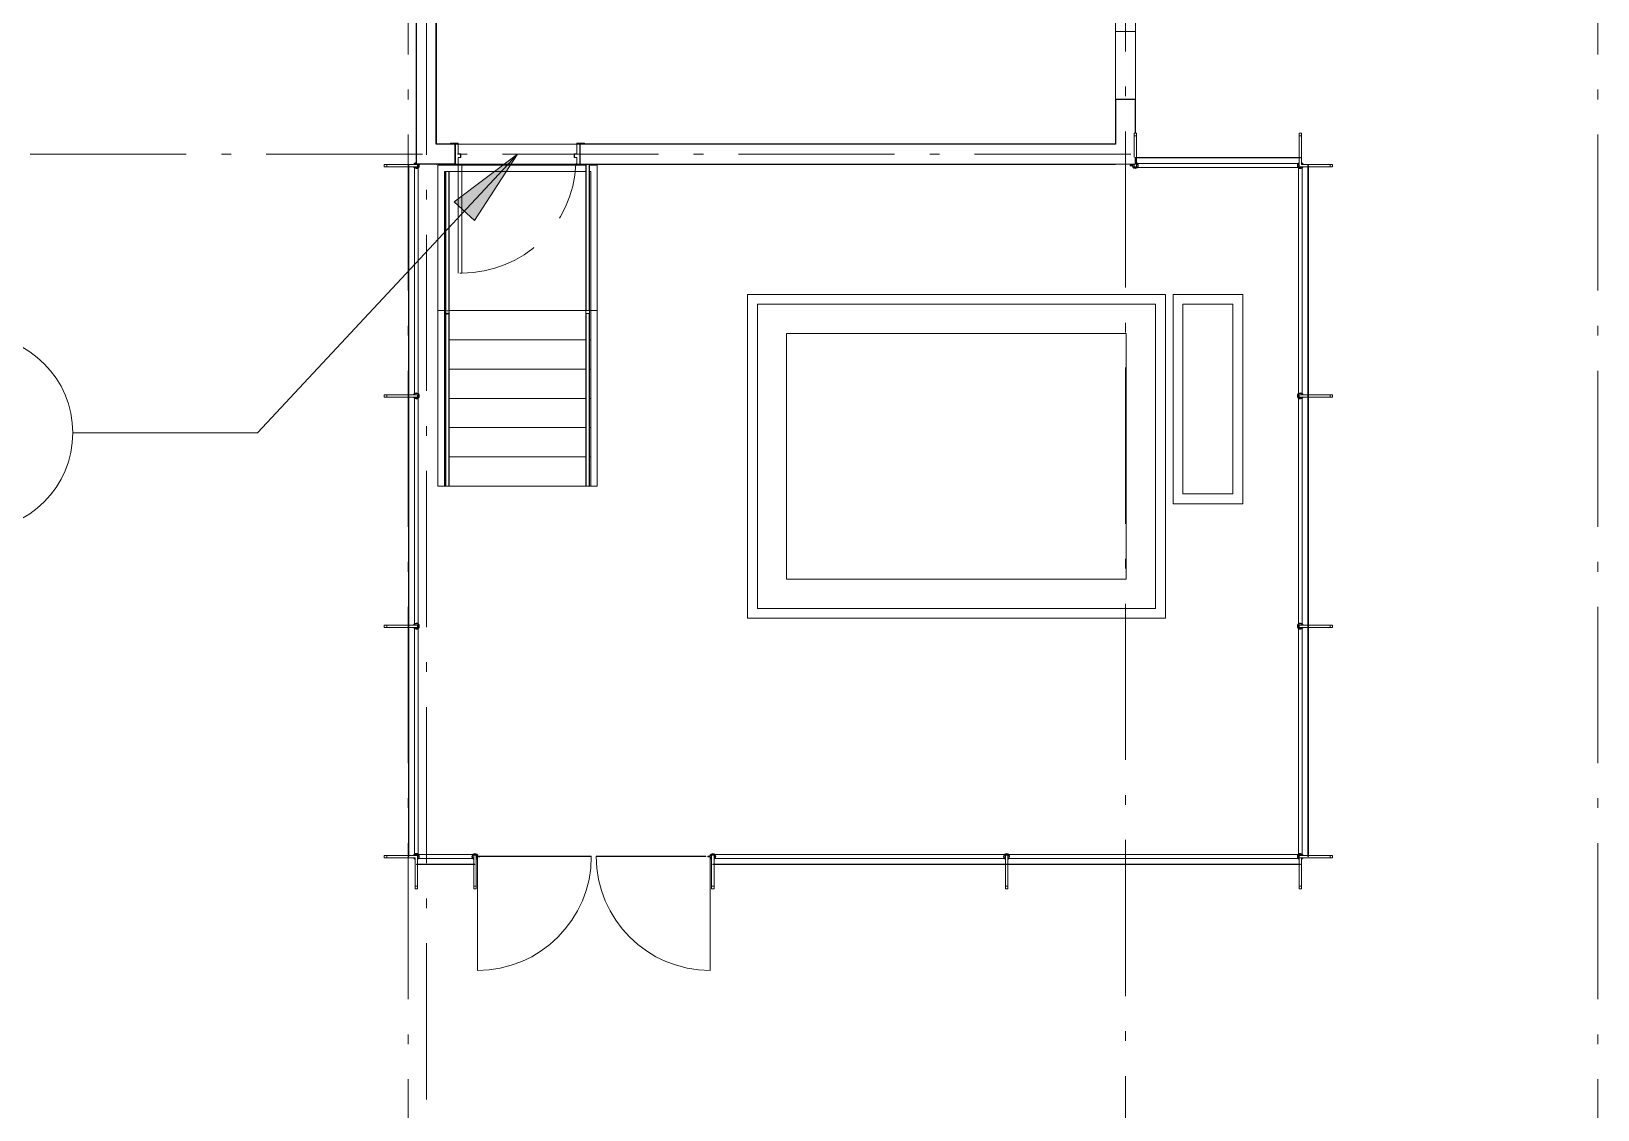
# Model space of a CAD drawing. Header units: metres. Extents: x -55 to 260, y -121 to 64.
# Drawn here: x 81.48 to 97.54, y -74.97 to -63.92 of the extents above; entities that cross this region are included whole.
import ezdxf

# ---------------------------------------------------------------- set-up
doc = ezdxf.new("R2010")
doc.units = ezdxf.units.M
doc.linetypes.add('01_Grid', pattern=[2.32, 1.6, -0.36, 0, -0.36])
doc.linetypes.add('04_Proyection', pattern=[1.2, 0.8, -0.4])
for name, color, linetype, lineweight in [('03EJES-1', 1, '01_Grid', 5), ('06MUR-3', 8, 'Continuous', 25), ('06MUREXT', 92, 'Continuous', 5), ('06MUREXT-4', 92, 'Continuous', 15), ('11PUER', 1, 'Continuous', 5), ('11PUER-4', 1, '04_Proyection', 5), ('13CIVERT', 7, 'Continuous', 5), ('26VENT', 144, 'Continuous', 5), ('29NOTAS', 2, 'Continuous', 5), ('46BANQ', 8, 'Continuous', 5), ('55BARANDAL', 8, 'Continuous', 5), ('70LINEA-2', 1, 'Continuous', 5)]:
    doc.layers.add(name, color=color, linetype=linetype, lineweight=lineweight)

# ---------------------------------------------------------------- blocks, each defined once
blk = doc.blocks.new('Sgl - F - ENV - 4_x7_-V383-A1 _ A700')
at = {"layer": '11PUER'}
for p, q in [((-0.687, 0.104), (-0.687, 0.111)), ((-0.687, 0.111), (-0.687, 0.104)), ((-0.686, 0.112), (-0.609, 0.112)), ((-0.686, 0.112), (-0.609, 0.112)), ((-0.686, 0.111), (-0.686, 0.104)), ((-0.609, 0.111), (-0.686, 0.111)), ((-0.609, 0.111), (-0.686, 0.111)), ((-0.686, 0.104), (-0.686, 0.111)), ((-0.686, 0.103), (-0.665, 0.103)), ((-0.665, 0.103), (-0.686, 0.103)), ((-0.665, 0.103), (-0.665, 0.103)), ((-0.665, 0.103), (-0.665, 0.103)), ((-0.608, 0.004), (-0.608, 0.11)), ((-0.608, 0.11), (-0.608, 0.004)), ((-0.607, 0.111), (-0.607, 0.004)), ((-0.607, 0.004), (-0.607, 0.111)), ((-0.607, 0.003), (-0.583, 0.003)), ((-0.583, 0.003), (-0.607, 0.003)), ((-0.583, 0.003), (-0.607, 0.003)), ((-0.607, 0.003), (-0.583, 0.003)), ((-0.583, -0.034), (-0.583, 0.002)), ((-0.583, 0.002), (-0.583, -0.034)), ((-0.582, 0.002), (-0.582, -0.035)), ((-0.582, -0.035), (-0.582, 0.002)), ((0.582, -0.035), (0.582, 0.002)), ((0.582, 0.002), (0.582, -0.035)), ((0.607, 0.003), (0.583, 0.003)), ((0.583, 0.003), (0.607, 0.003)), ((0.607, 0.003), (0.583, 0.003)), ((0.583, 0.003), (0.607, 0.003)), ((0.583, 0.002), (0.583, -0.034)), ((0.583, -0.034), (0.583, 0.002)), ((0.607, 0.004), (0.607, 0.111)), ((0.607, 0.111), (0.607, 0.004)), ((0.608, 0.11), (0.608, 0.004)), ((0.608, 0.004), (0.608, 0.11)), ((0.609, 0.112), (0.686, 0.112)), ((0.686, 0.112), (0.609, 0.112)), ((0.686, 0.111), (0.609, 0.111)), ((0.609, 0.111), (0.686, 0.111)), ((0.665, 0.103), (0.686, 0.103)), ((0.665, 0.103), (0.665, 0.103)), ((0.665, 0.103), (0.665, 0.103)), ((0.686, 0.103), (0.665, 0.103)), ((0.686, 0.104), (0.686, 0.111)), ((0.686, 0.111), (0.686, 0.104)), ((0.687, 0.111), (0.687, 0.104)), ((0.687, 0.104), (0.687, 0.111)), ((-0.687, -0.111), (-0.687, -0.104)), ((-0.687, -0.104), (-0.687, -0.111)), ((-0.651, -0.103), (-0.686, -0.103)), ((-0.686, -0.103), (-0.651, -0.103)), ((-0.686, -0.104), (-0.686, -0.111)), ((-0.686, -0.111), (-0.686, -0.104)), ((-0.608, -0.112), (-0.686, -0.112)), ((-0.685, -0.111), (-0.609, -0.111)), ((-0.651, -0.103), (-0.651, -0.103)), ((-0.651, -0.103), (-0.651, -0.103)), ((-0.61, -1.219), (-0.61, -0.104)), ((-0.608, -0.111), (-0.608, -0.037)), ((-0.608, -0.037), (-0.608, -0.111)), ((-0.607, -0.037), (-0.607, -0.111)), ((-0.607, -0.111), (-0.607, -0.037)), ((-0.606, -0.035), (-0.583, -0.035)), ((-0.583, -0.035), (-0.606, -0.035)), ((-0.583, -0.036), (-0.606, -0.036)), ((-0.583, -0.036), (-0.606, -0.036)), ((-0.571, -0.101), (-0.571, -1.219)), ((-0.412, -0.103), (-0.462, -0.103)), ((0.583, -0.035), (0.606, -0.035)), ((0.606, -0.035), (0.583, -0.035)), ((0.606, -0.036), (0.583, -0.036)), ((0.583, -0.036), (0.606, -0.036)), ((0.607, -0.101), (0.599, -0.101)), ((0.607, -0.111), (0.607, -0.037)), ((0.607, -0.037), (0.607, -0.111)), ((0.608, -0.037), (0.608, -0.111)), ((0.608, -0.111), (0.608, -0.037)), ((0.686, -0.112), (0.608, -0.112)), ((0.609, -0.111), (0.685, -0.111)), ((0.651, -0.103), (0.651, -0.103)), ((0.686, -0.103), (0.651, -0.103)), ((0.651, -0.103), (0.686, -0.103)), ((0.651, -0.103), (0.651, -0.103)), ((0.686, -0.111), (0.686, -0.104)), ((0.686, -0.104), (0.686, -0.111)), ((0.687, -0.104), (0.687, -0.111)), ((0.687, -0.111), (0.687, -0.104)), ((-0.571, -1.219), (-0.59, -1.219))]:
    blk.add_line(p, q, dxfattribs=at)
for centre, radius, start, end in [((-0.686, 0.111), 0.000753, 90, 180), ((-0.686, 0.111), 0.000753, 90, 180), ((-0.686, 0.104), 0.000977, 180, 270), ((-0.686, 0.104), 0.000977, 180, 255), ((-0.686, 0.111), 0.000555, 90, 180), ((-0.686, 0.111), 0.000555, 90, 180), ((-0.686, 0.104), 0.00056, 180, 270), ((-0.686, 0.104), 0.00056, 180, 270), ((-0.609, 0.111), 0.00152, 0, 90), ((-0.609, 0.111), 0.00152, 0, 90), ((-0.609, 0.11), 0.000924, 0, 90), ((-0.609, 0.11), 0.000924, 0, 90), ((-0.607, 0.004), 0.00102, 180, 270), ((-0.607, 0.004), 0.00102, 180, 270), ((-0.607, 0.004), 0.000651, 180, 270), ((-0.607, 0.004), 0.000651, 180, 270), ((-0.583, 0.002), 0.00141, 0, 90), ((-0.583, 0.002), 0.000647, 360, 90), ((-0.583, 0.002), 0.000647, 0, 90), ((-0.583, 0.002), 0.00141, 0, 90), ((0.583, 0.002), 0.00141, 90, 180), ((0.583, 0.002), 0.00141, 90, 180), ((0.583, 0.002), 0.000647, 90, 180), ((0.583, 0.002), 0.000647, 90, 180), ((0.609, 0.111), 0.00152, 90, 180), ((0.609, 0.111), 0.00152, 90, 180), ((0.607, 0.004), 0.00102, 270, 360), ((0.607, 0.004), 0.000651, 270, 360), ((0.607, 0.004), 0.000651, 270, 0), ((0.607, 0.004), 0.00102, 270, 360), ((0.609, 0.11), 0.000924, 90, 180), ((0.609, 0.11), 0.000924, 90, 180), ((0.686, 0.111), 0.000753, 0, 90), ((0.686, 0.111), 0.000753, 0, 90), ((0.686, 0.111), 0.000555, 0, 90), ((0.686, 0.111), 0.000555, 0, 90), ((0.686, 0.104), 0.00056, 270, 360), ((0.686, 0.104), 0.000977, 270, 0), ((0.686, 0.104), 0.000977, 270, 0), ((0.686, 0.104), 0.00056, 270, 0), ((-0.686, -0.104), 0.00124, 90, 180), ((-0.686, -0.104), 0.00124, 105, 180), ((-0.686, -0.111), 0.00113, 180, 270), ((-0.686, -0.111), 0.00113, 180, 195), ((-0.686, -0.104), 0.000647, 90, 180), ((-0.686, -0.104), 0.000647, 90, 180), ((-0.685, -0.111), 0.00072, 180, 270), ((-0.685, -0.111), 0.00072, 180, 270), ((-0.609, -0.111), 0.000592, 270, 360), ((-0.609, -0.111), 0.000592, 270, 0), ((-0.606, -0.037), 0.00203, 90, 180), ((-0.606, -0.037), 0.00203, 90, 180), ((-0.608, -0.111), 0.000832, 270, 0), ((-0.606, -0.037), 0.0014, 90, 180), ((-0.606, -0.037), 0.0014, 90, 180), ((-0.583, -0.034), 0.00068, 270, 0), ((-0.583, -0.034), 0.00068, 270, 0), ((-0.583, -0.035), 0.000999, 270, 360), ((-0.583, -0.035), 0.000999, 270, 360), ((0.583, -0.035), 0.000999, 180, 270), ((0.583, -0.035), 0.000999, 180, 270), ((0.583, -0.034), 0.00068, 180, 270), ((0.583, -0.034), 0.00068, 180, 270), ((0.606, -0.037), 0.00203, 360, 90), ((0.606, -0.037), 0.00203, 360, 90), ((0.606, -0.037), 0.0014, 360, 90), ((0.606, -0.037), 0.0014, 0, 90), ((0.608, -0.111), 0.000832, 180, 270), ((0.609, -0.111), 0.000592, 180, 270), ((0.609, -0.111), 0.000592, 180, 270), ((0.685, -0.111), 0.00072, 270, 0), ((0.685, -0.111), 0.00072, 270, 0), ((0.686, -0.104), 0.00124, 0, 90), ((0.686, -0.104), 0.000647, 0, 90), ((0.686, -0.104), 0.000647, 0, 90), ((0.686, -0.104), 0.00124, 0, 90), ((0.686, -0.111), 0.00113, 270, 0), ((0.686, -0.111), 0.00113, 345, 0)]:
    blk.add_arc(centre, radius, start, end, dxfattribs=at)
at = {"layer": '11PUER-4'}
for p, q in [((0.485, 0.103), (-0.48, 0.103)), ((-0.488, -0.103), (0.485, -0.103))]:
    blk.add_line(p, q, dxfattribs=at)
blk.add_arc((-0.571, -0.048), 1.171, 270, 357.3866, dxfattribs=at)
blk = doc.blocks.new('Railing - Railing-7553720-A1 _ A700')
at = {"layer": '55BARANDAL'}
for p, q in [((87.166, -65.28), (87.166, -66.78)), ((87.204, -65.28), (87.204, -66.78)), ((87.166, -66.78), (87.166, -66.811)), ((87.166, -66.811), (87.166, -68.58)), ((87.204, -66.78), (87.204, -66.811)), ((87.204, -66.811), (87.204, -68.58))]:
    blk.add_line(p, q, dxfattribs=at)
blk = doc.blocks.new('Top Rail Type - Top Rail_Internal_-7553723-A1 _ A700')
at = {"layer": '55BARANDAL'}
for p, q in [((87.169, -65.28), (87.169, -66.78)), ((87.2, -66.78), (87.2, -65.28)), ((87.169, -66.78), (87.2, -66.78)), ((87.169, -66.811), (87.169, -68.58)), ((87.2, -68.58), (87.2, -66.811))]:
    blk.add_line(p, q, dxfattribs=at)
at = {"layer": '55BARANDAL', "flags": 128}
for points in [[(87.169, -66.811), (87.169, -66.811), (87.171, -66.811), (87.173, -66.811), (87.177, -66.811), (87.18, -66.811), (87.185, -66.811), (87.189, -66.811), (87.193, -66.811), (87.196, -66.811), (87.198, -66.811), (87.2, -66.811), (87.2, -66.811)], [(87.2, -68.58), (87.2, -68.58), (87.198, -68.58), (87.196, -68.58), (87.193, -68.58), (87.189, -68.58), (87.185, -68.58), (87.18, -68.58), (87.177, -68.58), (87.173, -68.58), (87.171, -68.58), (87.169, -68.58), (87.169, -68.58)]]:
    blk.add_lwpolyline(points, dxfattribs=at)
blk = doc.blocks.new('Top Rail Type - Top Rail_Internal_-V384-A1 _ A700')
at = {"layer": '55BARANDAL'}
for p, q in [((87.169, -65.28), (87.169, -66.78)), ((87.2, -65.28), (87.2, -66.78)), ((87.169, -66.811), (87.169, -68.58)), ((87.2, -66.811), (87.2, -68.58))]:
    blk.add_line(p, q, dxfattribs=at)
blk = doc.blocks.new('Railing - Wire Post - Chainlink-V390-A1 _ A700')
at = {"layer": '55BARANDAL'}
for p, q in [((-0.331, 0.013), (-0.331, -0.012)), ((-0.331, 0.013), (-0.304, 0.013)), ((-0.304, 0.013), (-0.304, -0.012)), ((-0.012, 0.013), (-0.304, 0.013)), ((0.013, -0.012), (0.013, 0.013)), ((-0.331, -0.012), (-0.304, -0.012)), ((-0.012, -0.012), (-0.304, -0.012))]:
    blk.add_line(p, q, dxfattribs=at)
for radius, start, end in [(0.0301, 119.4471, 148.7371), (0.0301, 119.4471, 148.7371), (0.0301, 119.4471, 148.7371), (0.0301, 119.4471, 148.7371), (0.0301, 119.4471, 148.7371), (0.0301, 119.4471, 148.7371), (0.0251, 120, 150), (0.0251, 120, 150), (0.0251, 120, 150), (0.0301, 46.2222, 60.8672), (0.0301, 46.2222, 60.8672), (0.0301, 46.2222, 60.8672), (0.0301, 46.2222, 60.8672), (0.0301, 46.2222, 60.8672), (0.0301, 46.2222, 60.8672), (0.0301, 206.3748, 319.7656), (0.0301, 206.3748, 220.5487), (0.0301, 206.3748, 220.5487), (0.0301, 206.3748, 220.5487), (0.0301, 206.3748, 220.5487), (0.0301, 206.3748, 220.5487), (0.0251, 210, 300)]:
    blk.add_arc((0, 0), radius, start, end, dxfattribs=at)
blk = doc.blocks.new('Railing - Wire Post - Chainlink-V391-A1 _ A700')
at = {"layer": '55BARANDAL'}
for p, q in [((-0.331, 0.013), (-0.331, -0.012)), ((-0.331, 0.013), (-0.304, 0.013)), ((-0.304, 0.013), (-0.304, -0.012)), ((0.013, 0.013), (-0.304, 0.013)), ((0.013, -0.012), (0.013, 0.013)), ((-0.331, -0.012), (-0.304, -0.012)), ((0.013, -0.012), (-0.304, -0.012)), ((-0.003, -0.03), (-0.003, -0.052)), ((-0.003, -0.03), (-0.003, -0.052)), ((-0.003, -0.03), (-0.003, -0.052)), ((-0.003, -0.03), (-0.003, -0.052)), ((-0.003, -0.03), (-0.003, -0.052)), ((-0.003, -0.052), (0.002, -0.052)), ((-0.002, -0.033), (-0.002, -0.044)), ((0.001, -0.044), (0.001, -0.033)), ((0.002, -0.052), (0.002, -0.03)), ((0.002, -0.052), (0.002, -0.03)), ((0.002, -0.052), (0.002, -0.03)), ((0.002, -0.052), (0.002, -0.03)), ((0.002, -0.052), (0.002, -0.03))]:
    blk.add_line(p, q, dxfattribs=at)
for radius, start, end in [(0.0301, 206.3748, 2.2872), (0.0301, 206.3748, 2.2872), (0.0301, 206.3748, 2.2872), (0.0301, 206.3748, 2.2872), (0.0301, 206.3748, 2.2872), (0.0301, 206.3748, 2.2872), (0.0301, 2.2872, 148.7371), (0.0301, 134.0921, 148.7371), (0.0301, 134.0921, 148.7371), (0.0301, 134.0921, 148.7371), (0.0301, 134.0921, 148.7371), (0.0301, 134.0921, 148.7371), (0.0251, 0, 150), (0.0251, 210, 0), (0.0251, 210, 0), (0.0251, 210, 0), (0.0251, 210, 0), (0.0251, 210, 0), (0.0251, 210, 0), (0.0251, 270, 33.1477), (0.0301, 2.2872, 46.2222), (0.0301, 2.2872, 46.2222), (0.0301, 2.2872, 46.2222), (0.0301, 2.2872, 46.2222), (0.0301, 2.2872, 46.2222), (0.0251, 0, 30), (0.0251, 0, 30), (0.0251, 0, 30), (0.0251, 0, 30), (0.0251, 0, 30), (0.0251, 211.6726, 270), (0.0301, 265.2285, 274.7715), (0.0301, 265.2285, 274.7715), (0.0301, 265.2285, 274.7715), (0.0301, 265.2285, 274.7715), (0.0301, 265.2285, 274.7715)]:
    blk.add_arc((0, 0), radius, start, end, dxfattribs=at)
blk = doc.blocks.new('Railing - Wire Post - Chainlink-V392-A1 _ A700')
at = {"layer": '55BARANDAL'}
for p, q in [((-0.331, 0.013), (-0.331, -0.012)), ((-0.331, 0.013), (-0.304, 0.013)), ((-0.304, 0.013), (-0.304, -0.012)), ((0.013, 0.013), (-0.304, 0.013)), ((0.013, -0.012), (0.013, 0.013)), ((-0.331, -0.012), (-0.304, -0.012)), ((0.013, -0.012), (-0.304, -0.012))]:
    blk.add_line(p, q, dxfattribs=at)
for radius, start, end in [(0.0301, 206.3748, 2.2872), (0.0301, 2.2872, 148.7371), (0.0301, 134.0921, 148.7371), (0.0301, 134.0921, 148.7371), (0.0301, 134.0921, 148.7371), (0.0301, 134.0921, 148.7371), (0.0301, 134.0921, 148.7371), (0.0251, 0, 150), (0.0251, 210, 0), (0.0251, 324.1626, 35.8374), (0.0301, 2.2872, 46.2222), (0.0301, 2.2872, 46.2222), (0.0301, 2.2872, 46.2222), (0.0301, 2.2872, 46.2222), (0.0301, 2.2872, 46.2222), (0.0251, 0, 30), (0.0251, 0, 30), (0.0251, 0, 30), (0.0251, 0, 30), (0.0251, 0, 30), (0.0251, 330, 0), (0.0251, 330, 0), (0.0251, 330, 0), (0.0251, 330, 0), (0.0251, 330, 0), (0.0301, 319.7656, 2.2872), (0.0301, 319.7656, 2.2872), (0.0301, 319.7656, 2.2872), (0.0301, 319.7656, 2.2872), (0.0301, 319.7656, 2.2872), (0.0301, 206.3748, 220.5487), (0.0301, 206.3748, 220.5487), (0.0301, 206.3748, 220.5487), (0.0301, 206.3748, 220.5487), (0.0301, 206.3748, 220.5487)]:
    blk.add_arc((0, 0), radius, start, end, dxfattribs=at)
blk = doc.blocks.new('Railing - Railing-7721506-A1 _ A700')
at = {"layer": '55BARANDAL'}
for p, q in [((94.47, -72.354), (88.467, -72.354)), ((88.467, -72.354), (88.467, -72.359)), ((88.48, -72.394), (91.466, -72.394)), ((91.491, -72.394), (94.477, -72.394)), ((94.489, -72.452), (88.467, -72.452)), ((88.467, -72.452), (88.467, -72.455)), ((88.467, -72.456), (94.489, -72.456)), ((94.489, -72.455), (94.489, -72.452))]:
    blk.add_line(p, q, dxfattribs=at)
at = {"extrusion": (0, 0, -1), "zscale": -1}
for name, p, rotation in [('Railing - Wire Post - Chainlink-V391-A1 _ A700', (-88.467, -72.374), 90.00000000000017), ('Railing - Wire Post - Chainlink-V392-A1 _ A700', (-91.478, -72.374), 90), ('Railing - Wire Post - Chainlink-V390-A1 _ A700', (-94.489, -72.374), 90)]:
    blk.add_blockref(name, p, dxfattribs=dict(at, rotation=rotation))
blk = doc.blocks.new('Chainlink Gate - Double 2_00m 1 - 8_-V393-A1 _ A700')
at = {"layer": '55BARANDAL'}
for p, q in [((-2.394, -0.025), (-2.394, -1.193)), ((-2.369, -0.027), (-2.369, -0.023)), ((-2.369, -0.023), (-1.226, -0.023)), ((-1.226, -0.027), (-2.369, -0.027)), ((-1.226, -0.023), (-1.226, -0.027)), ((-1.175, -0.023), (-0.051, -0.023)), ((-1.175, -0.027), (-1.175, -0.023)), ((-0.051, -0.027), (-1.175, -0.027)), ((-0.051, -0.023), (-0.051, -0.027)), ((-0.007, -0.025), (-0.007, -1.193))]:
    blk.add_line(p, q, dxfattribs=at)
for centre, radius, start, end in [((0.019, -0.025), 0.0257, 0, 180), ((-2.394, -0.025), 1.168, 270, 0), ((-0.007, -0.025), 1.168, 180, 270), ((0.019, -0.025), 0.0257, 180, 225.9784), ((0.019, -0.025), 0.0257, 313.6529, 0)]:
    blk.add_arc(centre, radius, start, end, dxfattribs=at)
blk = doc.blocks.new('Railing - Railing-8155880-A1 _ A700')
at = {"layer": '55BARANDAL'}
for p, q in [((85.727, -66.78), (85.727, -65.355)), ((85.765, -66.78), (85.765, -65.355)), ((85.727, -66.811), (85.727, -66.78)), ((85.727, -68.58), (85.727, -66.811)), ((85.765, -66.811), (85.765, -66.78)), ((85.765, -68.58), (85.765, -66.811))]:
    blk.add_line(p, q, dxfattribs=at)
blk = doc.blocks.new('Top Rail Type - Top Rail_Internal_-8156015-A1 _ A700')
at = {"layer": '55BARANDAL'}
for p, q in [((85.73, -65.355), (85.73, -66.78)), ((85.762, -65.355), (85.73, -65.355)), ((85.762, -66.78), (85.762, -65.355)), ((85.73, -66.811), (85.73, -68.58)), ((85.762, -68.58), (85.762, -66.811))]:
    blk.add_line(p, q, dxfattribs=at)
at = {"layer": '55BARANDAL', "flags": 128}
for points in [[(85.762, -66.78), (85.762, -66.781), (85.76, -66.782), (85.757, -66.783), (85.754, -66.784), (85.75, -66.784), (85.746, -66.784), (85.742, -66.784), (85.738, -66.784), (85.735, -66.783), (85.732, -66.782), (85.731, -66.781), (85.73, -66.78)], [(85.742, -66.807), (85.738, -66.808), (85.735, -66.808), (85.732, -66.809), (85.731, -66.81), (85.73, -66.811)], [(85.73, -66.811), (85.731, -66.812), (85.732, -66.813), (85.735, -66.814), (85.738, -66.815), (85.742, -66.815), (85.746, -66.816), (85.75, -66.815), (85.754, -66.815), (85.757, -66.814), (85.76, -66.813), (85.762, -66.812), (85.762, -66.811)], [(85.762, -66.811), (85.762, -66.81), (85.76, -66.809), (85.757, -66.808), (85.754, -66.808), (85.75, -66.807)], [(85.762, -68.58), (85.762, -68.58), (85.76, -68.58), (85.757, -68.58), (85.754, -68.58), (85.75, -68.58), (85.746, -68.58), (85.742, -68.58), (85.738, -68.58), (85.735, -68.58), (85.732, -68.58), (85.731, -68.58), (85.73, -68.58)]]:
    blk.add_lwpolyline(points, dxfattribs=at)
blk = doc.blocks.new('Top Rail Type - Top Rail_Internal_-V759-A1 _ A700')
at = {"layer": '55BARANDAL'}
for p, q in [((85.73, -66.78), (85.73, -65.355)), ((85.762, -66.78), (85.762, -65.355)), ((85.73, -66.811), (85.762, -66.811)), ((85.73, -68.58), (85.73, -66.811)), ((85.762, -68.58), (85.762, -66.811))]:
    blk.add_line(p, q, dxfattribs=at)
blk = doc.blocks.new('Window - Square Opening - 27_5_x27_5_-8184689-A1 _ A700')
at = {"layer": '26VENT'}
for p, q in [((-0.357, 0.103), (0.341, 0.103)), ((-0.357, -0.103), (-0.357, 0.103)), ((0.341, 0.103), (0.341, -0.103)), ((0.341, -0.103), (-0.357, -0.103))]:
    blk.add_line(p, q, dxfattribs=at)
blk = doc.blocks.new('Railing - Wire Post - Chainlink-V769-A1 _ A700')
at = {"layer": '55BARANDAL'}
for p, q in [((-0.331, 0.013), (-0.331, -0.012)), ((-0.331, 0.013), (-0.304, 0.013)), ((-0.304, 0.013), (-0.304, -0.012)), ((-0.012, 0.013), (-0.304, 0.013)), ((0.013, -0.012), (0.013, 0.013)), ((-0.331, -0.012), (-0.304, -0.012)), ((0.013, -0.012), (-0.304, -0.012))]:
    blk.add_line(p, q, dxfattribs=at)
for radius, start, end in [(0.0301, 206.3748, 2.2872), (0.0301, 119.4471, 148.7371), (0.0301, 119.4471, 148.7371), (0.0301, 119.4471, 148.7371), (0.0301, 119.4471, 148.7371), (0.0301, 119.4471, 148.7371), (0.0301, 119.4471, 148.7371), (0.0251, 120, 150), (0.0251, 120, 150), (0.0251, 120, 150), (0.0251, 135, 150), (0.0251, 135, 150), (0.0251, 135, 150), (0.0251, 210, 0), (0.0251, 126, 148.3274), (0.0251, 0, 60), (0.0301, 2.2872, 60.8672), (0.0301, 46.2222, 60.8672), (0.0301, 46.2222, 60.8672), (0.0301, 46.2222, 60.8672), (0.0301, 46.2222, 60.8672), (0.0301, 46.2222, 60.8672), (0.0301, 206.3748, 220.5487), (0.0301, 206.3748, 220.5487), (0.0301, 206.3748, 220.5487), (0.0301, 206.3748, 220.5487), (0.0301, 206.3748, 220.5487)]:
    blk.add_arc((0, 0), radius, start, end, dxfattribs=at)
blk = doc.blocks.new('Railing - Wire Post - Chainlink-V770-A1 _ A700')
at = {"layer": '55BARANDAL'}
for p, q in [((-0.331, 0.013), (-0.331, -0.012)), ((-0.331, 0.013), (-0.304, 0.013)), ((-0.304, 0.013), (-0.304, -0.012)), ((0.013, 0.013), (-0.304, 0.013)), ((0.013, -0.012), (0.013, 0.013)), ((-0.331, -0.012), (-0.304, -0.012)), ((0.013, -0.012), (-0.304, -0.012)), ((-0.003, -0.03), (-0.003, -0.052)), ((-0.003, -0.03), (-0.003, -0.052)), ((-0.003, -0.03), (-0.003, -0.052)), ((-0.003, -0.03), (-0.003, -0.052)), ((-0.002, -0.033), (-0.002, -0.044))]:
    blk.add_line(p, q, dxfattribs=at)
for radius, start, end in [(0.0301, 2.2872, 148.7371), (0.0301, 134.0921, 148.7371), (0.0301, 134.0921, 148.7371), (0.0301, 134.0921, 148.7371), (0.0301, 134.0921, 148.7371), (0.0251, 0, 150), (0.0251, 322.522, 33.1468), (0.0301, 2.2872, 46.2222), (0.0301, 2.2872, 46.2222), (0.0301, 2.2872, 46.2222), (0.0301, 2.2872, 46.2222), (0.0251, 0, 30), (0.0251, 0, 30), (0.0251, 0, 30), (0.0251, 0, 30), (0.0251, 330, 0), (0.0251, 330, 0), (0.0251, 330, 0), (0.0251, 330, 0), (0.0251, 330, 0), (0.0301, 333.9395, 2.2872), (0.0301, 333.9395, 2.2872), (0.0301, 333.9395, 2.2872), (0.0301, 333.9395, 2.2872), (0.0301, 333.9395, 2.2872), (0.0301, 206.3748, 263.0702), (0.0301, 206.3748, 263.0702), (0.0301, 206.3748, 263.0702), (0.0301, 206.3748, 263.0702), (0.0301, 206.3748, 263.0702), (0.0251, 210, 270), (0.0251, 210, 270), (0.0251, 210, 270), (0.0251, 210, 270), (0.0251, 210, 270), (0.0251, 211.6726, 270), (0.0301, 265.2285, 270), (0.0301, 265.2285, 270), (0.0301, 265.2285, 270), (0.0301, 265.2285, 270)]:
    blk.add_arc((0, 0), radius, start, end, dxfattribs=at)
blk = doc.blocks.new('Railing - Wire Post - Chainlink-V771-A1 _ A700')
at = {"layer": '55BARANDAL'}
for p, q in [((-0.331, 0.013), (-0.331, -0.012)), ((-0.331, 0.013), (-0.304, 0.013)), ((-0.304, 0.013), (-0.304, -0.012)), ((0.013, 0.013), (-0.304, 0.013)), ((0.013, -0.012), (0.013, 0.013)), ((-0.331, -0.012), (-0.304, -0.012)), ((0.013, -0.012), (-0.304, -0.012))]:
    blk.add_line(p, q, dxfattribs=at)
for radius, start, end in [(0.0301, 206.3748, 2.2872), (0.0301, 2.2872, 148.7371), (0.0301, 134.0921, 148.7371), (0.0301, 134.0921, 148.7371), (0.0301, 134.0921, 148.7371), (0.0301, 134.0921, 148.7371), (0.0301, 134.0921, 148.7371), (0.0251, 0, 150), (0.0251, 210, 0), (0.0251, 321.5449, 38.4883), (0.0301, 2.2872, 46.2222), (0.0301, 2.2872, 46.2222), (0.0301, 2.2872, 46.2222), (0.0301, 2.2872, 46.2222), (0.0301, 2.2872, 46.2222), (0.0251, 0, 30), (0.0251, 0, 30), (0.0251, 0, 30), (0.0251, 0, 30), (0.0251, 0, 30), (0.0251, 330, 0), (0.0251, 330, 0), (0.0251, 330, 0), (0.0251, 330, 0), (0.0251, 330, 0), (0.0301, 319.7656, 2.2872), (0.0301, 319.7656, 2.2872), (0.0301, 319.7656, 2.2872), (0.0301, 319.7656, 2.2872), (0.0301, 319.7656, 2.2872), (0.0301, 206.3748, 220.5487), (0.0301, 206.3748, 220.5487), (0.0301, 206.3748, 220.5487), (0.0301, 206.3748, 220.5487), (0.0301, 206.3748, 220.5487)]:
    blk.add_arc((0, 0), radius, start, end, dxfattribs=at)
blk = doc.blocks.new('Railing - Railing-8357510-A1 _ A700')
at = {"layer": '55BARANDAL'}
for p, q in [((85.347, -65.294), (85.347, -72.374)), ((85.351, -65.294), (85.347, -65.294)), ((85.351, -72.374), (85.351, -65.294)), ((85.409, -65.306), (85.409, -67.641)), ((85.449, -65.294), (85.443, -65.294)), ((85.449, -72.374), (85.449, -65.294)), ((85.409, -67.666), (85.409, -70.001)), ((85.409, -70.026), (85.409, -72.361)), ((85.347, -72.374), (85.351, -72.374))]:
    blk.add_line(p, q, dxfattribs=at)
at = {"extrusion": (0, 0, -1), "zscale": -1, "rotation": 180}
for name, p in [('Railing - Wire Post - Chainlink-V770-A1 _ A700', (-85.429, -65.294)), ('Railing - Wire Post - Chainlink-V771-A1 _ A700', (-85.429, -67.654)), ('Railing - Wire Post - Chainlink-V392-A1 _ A700', (-85.429, -70.014)), ('Railing - Wire Post - Chainlink-V769-A1 _ A700', (-85.429, -72.374))]:
    blk.add_blockref(name, p, dxfattribs=at)
blk = doc.blocks.new('Railing - Wire Post - Chainlink-V772-A1 _ A700')
at = {"layer": '55BARANDAL'}
for p, q in [((-0.331, 0.013), (-0.331, -0.012)), ((-0.331, 0.013), (-0.304, 0.013)), ((-0.304, 0.013), (-0.304, -0.012)), ((0.013, 0.013), (-0.304, 0.013)), ((0.013, -0.012), (0.013, 0.013)), ((-0.331, -0.012), (-0.304, -0.012)), ((0.013, -0.012), (-0.304, -0.012))]:
    blk.add_line(p, q, dxfattribs=at)
for radius, start, end in [(0.0301, 206.3748, 2.2872), (0.0301, 119.4471, 148.7371), (0.0301, 119.4471, 148.7371), (0.0301, 119.4471, 148.7371), (0.0301, 119.4471, 148.7371), (0.0301, 119.4471, 148.7371), (0.0301, 119.4471, 148.7371), (0.0251, 120, 150), (0.0251, 120, 150), (0.0251, 120, 150), (0.0251, 210, 0), (0.0251, 126, 148.3274), (0.0251, 0, 60), (0.0301, 2.2872, 60.8672), (0.0301, 46.2222, 60.8672), (0.0301, 46.2222, 60.8672), (0.0301, 46.2222, 60.8672), (0.0301, 46.2222, 60.8672), (0.0301, 46.2222, 60.8672), (0.0301, 206.3748, 220.5487), (0.0301, 206.3748, 220.5487), (0.0301, 206.3748, 220.5487), (0.0301, 206.3748, 220.5487), (0.0301, 206.3748, 220.5487)]:
    blk.add_arc((0, 0), radius, start, end, dxfattribs=at)
blk = doc.blocks.new('Railing - Wire Post - Chainlink-V773-A1 _ A700')
at = {"layer": '55BARANDAL'}
for p, q in [((-0.331, 0.013), (-0.331, -0.012)), ((-0.331, 0.013), (-0.304, 0.013)), ((-0.304, 0.013), (-0.304, -0.012)), ((0.013, 0.013), (-0.304, 0.013)), ((0.013, -0.012), (0.013, 0.013)), ((-0.331, -0.012), (-0.304, -0.012)), ((-0.012, -0.012), (-0.304, -0.012))]:
    blk.add_line(p, q, dxfattribs=at)
for radius, start, end in [(0.0301, 2.2872, 148.7371), (0.0301, 134.0921, 148.7371), (0.0301, 134.0921, 148.7371), (0.0301, 134.0921, 148.7371), (0.0301, 134.0921, 148.7371), (0.0301, 134.0921, 148.7371), (0.0251, 0, 150), (0.0301, 294.7348, 2.2872), (0.0251, 300, 0), (0.0301, 206.3748, 245.2561), (0.0301, 206.3748, 245.2561), (0.0301, 206.3748, 245.2561), (0.0301, 206.3748, 245.2561), (0.0301, 206.3748, 245.2561), (0.0301, 206.3748, 245.2561), (0.0251, 210, 240), (0.0251, 210, 240), (0.0251, 210, 240), (0.0251, 210, 240), (0.0251, 210, 240), (0.0251, 210, 240), (0.0251, 211.6726, 234), (0.0301, 294.7348, 319.7656), (0.0301, 294.7348, 319.7656), (0.0301, 294.7348, 319.7656), (0.0301, 294.7348, 319.7656), (0.0301, 294.7348, 319.7656)]:
    blk.add_arc((0, 0), radius, start, end, dxfattribs=at)
blk = doc.blocks.new('Railing - Wire Post - Chainlink-V774-A1 _ A700')
at = {"layer": '55BARANDAL'}
for p, q in [((-0.331, 0.013), (-0.331, -0.012)), ((-0.331, 0.013), (-0.304, 0.013)), ((-0.304, 0.013), (-0.304, -0.012)), ((0.013, 0.013), (-0.304, 0.013)), ((0.013, -0.012), (0.013, 0.013)), ((-0.331, -0.012), (-0.304, -0.012)), ((0.013, -0.012), (-0.304, -0.012))]:
    blk.add_line(p, q, dxfattribs=at)
for radius, start, end in [(0.0301, 206.3748, 2.2872), (0.0301, 2.2872, 148.7371), (0.0301, 134.0921, 148.7371), (0.0301, 134.0921, 148.7371), (0.0301, 134.0921, 148.7371), (0.0301, 134.0921, 148.7371), (0.0301, 134.0921, 148.7371), (0.0251, 0, 150), (0.0251, 210, 0), (0.0251, 321.5117, 38.4551), (0.0301, 2.2872, 46.2222), (0.0301, 2.2872, 46.2222), (0.0301, 2.2872, 46.2222), (0.0301, 2.2872, 46.2222), (0.0301, 2.2872, 46.2222), (0.0251, 0, 30), (0.0251, 0, 30), (0.0251, 0, 30), (0.0251, 0, 30), (0.0251, 0, 30), (0.0251, 330, 0), (0.0251, 330, 0), (0.0251, 330, 0), (0.0251, 330, 0), (0.0251, 330, 0), (0.0301, 319.7656, 2.2872), (0.0301, 319.7656, 2.2872), (0.0301, 319.7656, 2.2872), (0.0301, 319.7656, 2.2872), (0.0301, 319.7656, 2.2872), (0.0301, 206.3748, 220.5487), (0.0301, 206.3748, 220.5487), (0.0301, 206.3748, 220.5487), (0.0301, 206.3748, 220.5487), (0.0301, 206.3748, 220.5487)]:
    blk.add_arc((0, 0), radius, start, end, dxfattribs=at)
blk = doc.blocks.new('Railing - Railing-8357824-A1 _ A700')
at = {"layer": '55BARANDAL'}
for p, q in [((94.469, -65.294), (94.469, -72.374)), ((94.509, -67.641), (94.509, -65.306)), ((94.567, -65.294), (94.567, -72.374)), ((94.571, -65.294), (94.567, -65.294)), ((94.571, -72.374), (94.571, -65.294)), ((94.509, -70.001), (94.509, -67.666)), ((94.509, -72.361), (94.509, -70.026)), ((94.469, -72.374), (94.475, -72.374)), ((94.567, -72.374), (94.571, -72.374))]:
    blk.add_line(p, q, dxfattribs=at)
at = {"rotation": 180}
for name, p in [('Railing - Wire Post - Chainlink-V773-A1 _ A700', (94.489, -65.294)), ('Railing - Wire Post - Chainlink-V392-A1 _ A700', (94.489, -67.654)), ('Railing - Wire Post - Chainlink-V774-A1 _ A700', (94.489, -70.014)), ('Railing - Wire Post - Chainlink-V772-A1 _ A700', (94.489, -72.374))]:
    blk.add_blockref(name, p, dxfattribs=at)
blk = doc.blocks.new('Railing - Wire Post - Chainlink-V775-A1 _ A700')
at = {"layer": '55BARANDAL'}
for p, q in [((-0.331, 0.012), (-0.304, 0.012)), ((-0.331, 0.012), (-0.331, -0.013)), ((-0.304, 0.012), (-0.304, -0.013)), ((-0.084, 0.012), (-0.304, 0.012)), ((0.013, 0.012), (-0.014, 0.012)), ((-0.003, 0.052), (-0.003, 0.03)), ((-0.003, 0.052), (-0.003, 0.03)), ((-0.003, 0.052), (-0.003, 0.03)), ((0.002, 0.052), (-0.003, 0.052)), ((-0.003, 0.052), (-0.003, 0.03)), ((-0.003, 0.052), (-0.003, 0.03)), ((-0.002, 0.044), (-0.002, 0.033)), ((0.001, 0.033), (0.001, 0.044)), ((0.002, 0.03), (0.002, 0.052)), ((0.002, 0.03), (0.002, 0.052)), ((0.002, 0.03), (0.002, 0.052)), ((0.002, 0.03), (0.002, 0.052)), ((0.002, 0.03), (0.002, 0.052)), ((0.013, -0.013), (0.013, 0.012)), ((-0.331, -0.013), (-0.304, -0.013)), ((0.013, -0.013), (-0.304, -0.013))]:
    blk.add_line(p, q, dxfattribs=at)
for radius, start, end in [(0.0301, 206.3748, 2.2872), (0.0251, 210, 0), (0.0301, 2.2872, 116.857), (0.0301, 2.2872, 116.857), (0.0301, 2.2872, 116.857), (0.0301, 2.2872, 116.857), (0.0301, 2.2872, 116.857), (0.0301, 2.2872, 116.857), (0.0251, 90, 123.0507), (0.0251, 0, 120), (0.0251, 0, 120), (0.0251, 0, 120), (0.0251, 0, 120), (0.0251, 0, 120), (0.0251, 0, 120), (0.0301, 85.2285, 94.7715), (0.0301, 85.2285, 94.7715), (0.0301, 85.2285, 94.7715), (0.0301, 85.2285, 94.7715), (0.0301, 85.2285, 94.7715), (0.0251, 324.1626, 90), (0.0251, 330, 0), (0.0251, 330, 0), (0.0251, 330, 0), (0.0251, 330, 0), (0.0251, 330, 0), (0.0301, 319.7656, 2.2872), (0.0301, 319.7656, 2.2872), (0.0301, 319.7656, 2.2872), (0.0301, 319.7656, 2.2872), (0.0301, 319.7656, 2.2872), (0.0301, 206.3748, 220.5487), (0.0301, 206.3748, 220.5487), (0.0301, 206.3748, 220.5487), (0.0301, 206.3748, 220.5487), (0.0301, 206.3748, 220.5487)]:
    blk.add_arc((0, 0), radius, start, end, dxfattribs=at)
blk = doc.blocks.new('Railing - Railing-8357997-A1 _ A700')
at = {"layer": '55BARANDAL'}
for p, q in [((94.489, -65.212), (92.798, -65.212)), ((92.798, -65.213), (92.798, -65.214)), ((92.798, -65.216), (94.489, -65.216)), ((92.798, -65.308), (92.798, -65.314)), ((92.798, -65.314), (94.489, -65.314)), ((94.477, -65.274), (92.811, -65.274)), ((94.489, -65.216), (94.489, -65.212))]:
    blk.add_line(p, q, dxfattribs=at)
at = {"extrusion": (0, 0, -1), "zscale": -1, "rotation": 270}
for name, p in [('Railing - Wire Post - Chainlink-V775-A1 _ A700', (-92.798, -65.294)), ('Railing - Wire Post - Chainlink-V773-A1 _ A700', (-94.489, -65.294))]:
    blk.add_blockref(name, p, dxfattribs=at)
blk = doc.blocks.new('Railing - Wire Post - Chainlink-V776-A1 _ A700')
at = {"layer": '55BARANDAL'}
for p, q in [((-0.331, 0.013), (-0.331, -0.012)), ((-0.331, 0.013), (-0.304, 0.013)), ((-0.304, 0.013), (-0.304, -0.012)), ((0.013, 0.013), (-0.304, 0.013)), ((-0.003, 0.052), (-0.003, 0.03)), ((-0.003, 0.052), (-0.003, 0.03)), ((-0.003, 0.052), (-0.003, 0.03)), ((-0.003, 0.052), (-0.003, 0.03)), ((-0.003, 0.052), (-0.003, 0.03)), ((-0.002, 0.044), (-0.002, 0.033)), ((0.001, 0.033), (0.001, 0.044)), ((0.002, 0.03), (0.002, 0.052)), ((0.002, 0.03), (0.002, 0.052)), ((0.002, 0.03), (0.002, 0.052)), ((0.002, 0.03), (0.002, 0.052)), ((0.002, 0.03), (0.002, 0.052)), ((0.013, -0.012), (0.013, 0.013)), ((-0.331, -0.012), (-0.304, -0.012)), ((0.013, -0.012), (-0.304, -0.012))]:
    blk.add_line(p, q, dxfattribs=at)
for radius, start, end in [(0.0301, 206.3748, 2.2872), (0.0301, 2.2872, 148.7371), (0.0301, 2.2872, 148.7371), (0.0301, 2.2872, 148.7371), (0.0301, 2.2872, 148.7371), (0.0301, 2.2872, 148.7371), (0.0301, 2.2872, 148.7371), (0.0251, 0, 150), (0.0251, 0, 150), (0.0251, 0, 150), (0.0251, 135, 150), (0.0251, 135, 150), (0.0251, 135, 150), (0.0251, 210, 0), (0.0251, 90, 148.3274), (0.0251, 0, 120), (0.0251, 0, 120), (0.0251, 0, 120), (0.0301, 85.2285, 94.7715), (0.0301, 85.2285, 94.7715), (0.0301, 85.2285, 94.7715), (0.0301, 85.2285, 94.7715), (0.0301, 85.2285, 94.7715), (0.0251, 324.1626, 90), (0.0251, 330, 0), (0.0251, 330, 0), (0.0251, 330, 0), (0.0251, 330, 0), (0.0251, 330, 0), (0.0301, 319.7656, 2.2872), (0.0301, 319.7656, 2.2872), (0.0301, 319.7656, 2.2872), (0.0301, 319.7656, 2.2872), (0.0301, 319.7656, 2.2872), (0.0301, 206.3748, 220.5487), (0.0301, 206.3748, 220.5487), (0.0301, 206.3748, 220.5487), (0.0301, 206.3748, 220.5487), (0.0301, 206.3748, 220.5487)]:
    blk.add_arc((0, 0), radius, start, end, dxfattribs=at)
blk = doc.blocks.new('Railing - Wire Post - Chainlink-V777-A1 _ A700')
at = {"layer": '55BARANDAL'}
for p, q in [((-0.331, 0.013), (-0.331, -0.013)), ((-0.331, 0.013), (-0.304, 0.013)), ((-0.304, 0.013), (-0.304, -0.013)), ((0.013, 0.013), (-0.304, 0.013)), ((0.013, -0.013), (0.013, 0.013)), ((-0.331, -0.013), (-0.304, -0.013)), ((-0.013, -0.013), (-0.304, -0.013))]:
    blk.add_line(p, q, dxfattribs=at)
for radius, start, end in [(0.0301, 2.2872, 148.7371), (0.0301, 134.0921, 148.7371), (0.0301, 134.0921, 148.7371), (0.0301, 134.0921, 148.7371), (0.0301, 134.0921, 148.7371), (0.0301, 134.0921, 148.7371), (0.0251, 0, 150), (0.0301, 294.7348, 2.2872), (0.0251, 300, 0), (0.0301, 206.3748, 245.2561), (0.0301, 206.3748, 245.2561), (0.0301, 206.3748, 245.2561), (0.0301, 206.3748, 245.2561), (0.0301, 206.3748, 245.2561), (0.0301, 206.3748, 245.2561), (0.0251, 210, 240), (0.0251, 210, 240), (0.0251, 210, 240), (0.0251, 211.6726, 234), (0.0251, 225, 240), (0.0251, 225, 240), (0.0251, 225, 240), (0.0301, 294.7348, 319.7656), (0.0301, 294.7348, 319.7656), (0.0301, 294.7348, 319.7656), (0.0301, 294.7348, 319.7656), (0.0301, 294.7348, 319.7656)]:
    blk.add_arc((0, 0), radius, start, end, dxfattribs=at)
blk = doc.blocks.new('Railing - Railing-8359275-A1 _ A700')
at = {"layer": '55BARANDAL'}
for p, q in [((86.029, -72.354), (85.429, -72.354)), ((85.442, -72.394), (86.017, -72.394)), ((86.029, -72.359), (86.029, -72.354)), ((86.029, -72.452), (85.429, -72.452)), ((85.429, -72.452), (85.429, -72.455)), ((85.429, -72.456), (86.029, -72.456)), ((86.029, -72.455), (86.029, -72.452))]:
    blk.add_line(p, q, dxfattribs=at)
at = {"extrusion": (0, 0, -1), "zscale": -1, "rotation": 90}
for name, p in [('Railing - Wire Post - Chainlink-V777-A1 _ A700', (-85.429, -72.374)), ('Railing - Wire Post - Chainlink-V776-A1 _ A700', (-86.029, -72.374))]:
    blk.add_blockref(name, p, dxfattribs=at)
blk = doc.blocks.new('T_Door - Standard-1534403-A1 _ A700')
at = {"layer": '29NOTAS'}
for p, q in [((0.005, 0.0025), (-0.005, 0.0025)), ((-0.005, -0.0025), (0.005, -0.0025))]:
    blk.add_line(p, q, dxfattribs=at)
for centre, start, end in [((-0.005, 0), 90, 270), ((0.005, 0), 270, 90)]:
    blk.add_arc(centre, 0.0025, start, end, dxfattribs=at)

msp = doc.modelspace()

# ---------------------------------------------------------------- hatches: boundary and pattern name
at = {"layer": '29NOTAS'}
msp.add_hatch(color=256, dxfattribs=at).paths.add_polyline_path([(86.4662, -65.1774), (85.8173, -65.666), (86.0235, -65.8585)])

# ---------------------------------------------------------------- linework, layer by layer
at = {"layer": '03EJES-1'}
for p, q in [((85.344, -117.3961), (85.344, 60.3168)), ((97.536, -117.3961), (97.536, 60.3168)), ((85.5316, -61.1632), (85.5316, -107.0368)), ((92.6964, -107.6843), (92.6964, -61.1632)), ((-41.9495, -65.1774), (92.799, -65.1774))]:
    msp.add_line(p, q, dxfattribs=at)
at = {"layer": '06MUR-3'}
for p, q in [((85.6332, -65.0758), (85.6332, -60.96)), ((85.43, -65.28), (85.43, -61.1632)), ((92.6964, -63.9196), (92.6964, -63.9186)), ((92.798, -64.6191), (92.5948, -64.6191)), ((92.5948, -64.6191), (92.5948, -65.0758)), ((92.6964, -64.6191), (92.6964, -64.6181)), ((92.798, -64.9666), (92.798, -64.6191)), ((85.8286, -65.0758), (85.6332, -65.0758)), ((85.8286, -65.279), (85.8286, -65.0758)), ((87.1039, -65.0758), (87.1039, -65.279)), ((92.5948, -65.0758), (87.1039, -65.0758)), ((85.8286, -65.279), (85.429, -65.279)), ((85.429, -65.279), (85.429, -65.28)), ((85.429, -65.28), (85.43, -65.28)), ((85.6332, -65.28), (85.6332, -65.279)), ((85.6332, -65.28), (85.6342, -65.28)), ((85.8286, -65.1774), (85.8296, -65.1774)), ((87.1029, -65.1774), (87.1039, -65.1774)), ((87.1039, -65.279), (92.5938, -65.279)), ((92.5938, -65.279), (92.5938, -65.28)), ((92.798, -65.28), (92.798, -65.21))]:
    msp.add_line(p, q, dxfattribs=at)
at = {"layer": '06MUREXT'}
for p, q in [((92.5938, -64.6181), (92.5938, -63.9196)), ((92.799, -63.9196), (92.799, -64.6181)), ((85.8296, -65.0748), (87.1029, -65.0748)), ((87.1029, -65.28), (85.8296, -65.28))]:
    msp.add_line(p, q, dxfattribs=at)
at = {"layer": '06MUREXT-4'}
for p, q in [((85.6342, -65.0748), (85.6342, -60.96)), ((92.5938, -60.96), (92.5938, -63.9196)), ((92.799, -63.9196), (92.799, -60.96)), ((85.429, -61.1632), (85.429, -65.279)), ((92.5938, -63.9196), (92.799, -63.9196)), ((92.799, -64.6181), (92.5938, -64.6181)), ((92.5938, -64.6181), (92.5938, -65.0748)), ((92.799, -64.9666), (92.799, -64.6181)), ((85.8296, -65.0748), (85.6342, -65.0748)), ((85.8296, -65.28), (85.8296, -65.0748)), ((92.5938, -65.0748), (87.1029, -65.0748)), ((87.1029, -65.0748), (87.1029, -65.28)), ((85.43, -65.28), (85.8296, -65.28)), ((87.1029, -65.28), (92.799, -65.28)), ((92.799, -65.28), (92.799, -65.21))]:
    msp.add_line(p, q, dxfattribs=at)
at = {"layer": '13CIVERT'}
for p, q in [((85.6502, -65.2888), (85.6502, -66.78)), ((87.1655, -65.2888), (85.6502, -65.2888)), ((87.2822, -65.2888), (87.2036, -65.2888)), ((87.2822, -66.78), (87.2822, -65.2888)), ((85.7162, -65.3548), (85.7162, -66.78)), ((85.7272, -65.3548), (85.7162, -65.3548)), ((87.1655, -65.3548), (85.7653, -65.3548)), ((87.2162, -65.3548), (87.2036, -65.3548)), ((87.2162, -66.78), (87.2162, -65.3548)), ((85.7162, -66.78), (85.6502, -66.78)), ((85.6502, -68.58), (85.6502, -66.78)), ((85.7162, -67.08), (85.7162, -66.78)), ((85.7162, -66.78), (85.7272, -66.78)), ((85.7653, -66.78), (87.1655, -66.78)), ((87.2036, -66.78), (87.2162, -66.78)), ((87.2822, -66.78), (87.2162, -66.78)), ((87.2162, -67.08), (87.2162, -66.78)), ((87.2822, -68.58), (87.2822, -66.78)), ((85.7162, -67.38), (85.7162, -67.08)), ((85.7162, -67.08), (85.7272, -67.08)), ((85.7162, -67.08), (85.7272, -67.08)), ((85.7653, -67.08), (87.1655, -67.08)), ((85.7653, -67.08), (87.1655, -67.08)), ((87.2036, -67.08), (87.2162, -67.08)), ((87.2036, -67.08), (87.2162, -67.08)), ((87.2162, -67.38), (87.2162, -67.08)), ((85.7162, -67.68), (85.7162, -67.38)), ((85.7162, -67.38), (85.7272, -67.38)), ((85.7162, -67.38), (85.7272, -67.38)), ((85.7653, -67.38), (87.1655, -67.38)), ((85.7653, -67.38), (87.1655, -67.38)), ((87.2036, -67.38), (87.2162, -67.38)), ((87.2036, -67.38), (87.2162, -67.38)), ((87.2162, -67.68), (87.2162, -67.38)), ((85.7162, -67.98), (85.7162, -67.68)), ((85.7162, -67.68), (85.7272, -67.68)), ((85.7162, -67.68), (85.7272, -67.68)), ((85.7653, -67.68), (87.1655, -67.68)), ((85.7653, -67.68), (87.1655, -67.68)), ((87.2036, -67.68), (87.2162, -67.68)), ((87.2036, -67.68), (87.2162, -67.68)), ((87.2162, -67.98), (87.2162, -67.68)), ((85.7162, -68.28), (85.7162, -67.98)), ((85.7162, -67.98), (85.7272, -67.98)), ((85.7162, -67.98), (85.7272, -67.98)), ((85.7653, -67.98), (87.1655, -67.98)), ((85.7653, -67.98), (87.1655, -67.98)), ((87.2036, -67.98), (87.2162, -67.98)), ((87.2036, -67.98), (87.2162, -67.98)), ((87.2162, -68.28), (87.2162, -67.98)), ((85.7162, -68.58), (85.7162, -68.28)), ((85.7162, -68.28), (85.7272, -68.28)), ((85.7162, -68.28), (85.7272, -68.28)), ((85.7653, -68.28), (87.1655, -68.28)), ((85.7653, -68.28), (87.1655, -68.28)), ((87.2036, -68.28), (87.2162, -68.28)), ((87.2036, -68.28), (87.2162, -68.28)), ((87.2162, -68.58), (87.2162, -68.28)), ((85.6502, -68.58), (85.7162, -68.58)), ((85.7162, -68.58), (85.7272, -68.58)), ((85.7162, -68.58), (85.7272, -68.58)), ((85.7653, -68.58), (87.1655, -68.58)), ((85.7653, -68.58), (87.1655, -68.58)), ((87.2036, -68.58), (87.2162, -68.58)), ((87.2036, -68.58), (87.2162, -68.58)), ((87.2162, -68.58), (87.2822, -68.58))]:
    msp.add_line(p, q, dxfattribs=at)
at = {"layer": '29NOTAS'}
for p, q in [((86.4662, -65.1774), (83.8019, -68.0324)), ((86.4662, -65.1774), (85.8173, -65.666)), ((86.0235, -65.8585), (86.4662, -65.1774)), ((85.8173, -65.666), (86.0235, -65.8585)), ((83.8019, -68.0324), (81.9081, -68.0324))]:
    msp.add_line(p, q, dxfattribs=at)
at = {"layer": '46BANQ'}
for p, q in [((85.8296, -65.28), (87.1029, -65.28)), ((89.2243, -69.5328), (89.2243, -67.0139)), ((89.2243, -67.0139), (92.7052, -67.0139)), ((92.7052, -67.0139), (92.7052, -69.5328)), ((92.7052, -69.5328), (89.2243, -69.5328))]:
    msp.add_line(p, q, dxfattribs=at)
at = {"layer": '70LINEA-2'}
for p, q in [((88.8243, -66.6139), (93.1052, -66.6139)), ((88.8243, -69.9328), (88.8243, -66.6139)), ((93.1052, -66.6139), (93.1052, -69.9328)), ((93.1838, -66.6139), (93.8981, -66.6139)), ((93.1838, -68.7599), (93.1838, -66.6139)), ((93.8981, -66.6139), (93.8981, -68.7599)), ((93.0036, -66.7155), (88.9259, -66.7155)), ((88.9259, -66.7155), (88.9259, -69.8312)), ((93.0036, -69.8312), (93.0036, -66.7155)), ((93.7965, -66.7155), (93.2854, -66.7155)), ((93.2854, -66.7155), (93.2854, -68.6583)), ((93.7965, -68.6583), (93.7965, -66.7155)), ((93.2854, -68.6583), (93.7965, -68.6583)), ((93.8981, -68.7599), (93.1838, -68.7599)), ((93.1052, -69.9328), (88.8243, -69.9328)), ((88.9259, -69.8312), (93.0036, -69.8312))]:
    msp.add_line(p, q, dxfattribs=at)

# ---------------------------------------------------------------- block references
at = {"layer": '11PUER-4'}
msp.add_blockref('Sgl - F - ENV - 4_x7_-V383-A1 _ A700', (86.4662, -65.1774), dxfattribs=at)
at = {"layer": '26VENT', "rotation": 270}
msp.add_blockref('Window - Square Opening - 27_5_x27_5_-8184689-A1 _ A700', (92.6964, -64.2771), dxfattribs=at)
at = {"layer": '29NOTAS', "xscale": 399.9999999999997, "yscale": 399.9999999999997, "zscale": 399.9999999999997}
msp.add_blockref('T_Door - Standard-1534403-A1 _ A700', (78.9081, -68.0324), dxfattribs=at)
at = {"layer": '55BARANDAL'}
for name, p in [('Railing - Railing-8357997-A1 _ A700', (0, 0)), ('Railing - Railing-8357510-A1 _ A700', (0, 0)), ('Railing - Railing-7553720-A1 _ A700', (0, 0)), ('Top Rail Type - Top Rail_Internal_-7553723-A1 _ A700', (0, 0)), ('Top Rail Type - Top Rail_Internal_-V384-A1 _ A700', (0, 0)), ('Railing - Railing-8357824-A1 _ A700', (0, 0)), ('Railing - Railing-8155880-A1 _ A700', (0, 0)), ('Top Rail Type - Top Rail_Internal_-8156015-A1 _ A700', (0, 0)), ('Top Rail Type - Top Rail_Internal_-V759-A1 _ A700', (0, 0)), ('Railing - Railing-8359275-A1 _ A700', (0, 0)), ('Chainlink Gate - Double 2_00m 1 - 8_-V393-A1 _ A700', (88.4484, -72.3484)), ('Railing - Railing-7721506-A1 _ A700', (0, 0))]:
    msp.add_blockref(name, p, dxfattribs=at)

doc.saveas('drawing.dxf')
